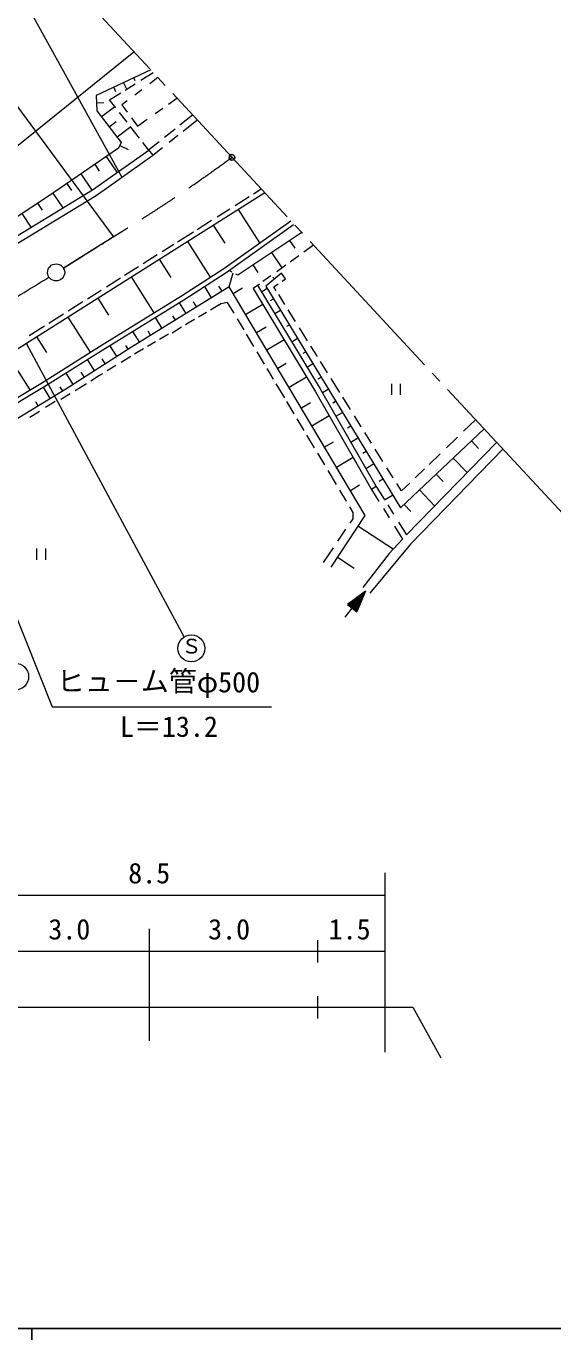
# Model space of a CAD drawing. Units: millimetres, scale not verified. Extents: x 40000 to 680000, y 20000 to 380000.
# Drawn here: x 267496 to 314449, y 204000 to 321100 of the extents above; entities that cross this region are included whole.
import ezdxf
from ezdxf.enums import TextEntityAlignment as Align

# ---------------------------------------------------------------- set-up
doc = ezdxf.new("R2010")
doc.units = ezdxf.units.MM
doc.header["$LTSCALE"] = 1000
doc.header["$PDMODE"] = 32
doc.header["$PDSIZE"] = 500
doc.linetypes.add('CHAIN', pattern=[18.5, 12, -1.5, 3.5, -1.5])
for name, color, linetype, lineweight in [('M-BGD', 7, 'Continuous', 13), ('M-BMK', 2, 'CHAIN', 13), ('M-BMK-SRVR', 3, 'Continuous', 13), ('M-STR-HTXT', 7, 'Continuous', 13), ('M-STR-STR3', 7, 'Continuous', 13), ('M-STR-STRC', 7, 'Continuous', 13), ('M-TTL-BAND', 7, 'Continuous', 25)]:
    doc.layers.add(name, color=color, linetype=linetype, lineweight=lineweight)
doc.layers.add('M-OTRS', color=6, linetype='Continuous')
doc.styles.add('ＭＳ ゴシック', font='')
doc.styles.get('ＭＳ ゴシック').set_extended_font_data('MS Gothic')

msp = doc.modelspace()

# ---------------------------------------------------------------- linework, layer by layer
at = {"layer": 'M-BGD'}
for p, q in [((264230, 308448), (277097, 318830)), ((278601, 317211), (273723, 314918)), ((277221, 316242), (277098, 316504)), ((277723, 316284), (278822, 316973)), ((279234, 316529), (278518, 315982)), ((274929, 314530), (275931, 315159)), ((275483, 315260), (275296, 315658)), ((276452, 315486), (276177, 316072)), ((276314, 315399), (277202, 315956)), ((277809, 315441), (277187, 314966)), ((273723, 314918), (273797, 313563)), ((274420, 314277), (273760, 314240)), ((275400, 313926), (274210, 313021)), ((275476, 313829), (274929, 314530)), ((276509, 314449), (276033, 314085)), ((276033, 314085), (276508, 313438)), ((280168, 314150), (280937, 314695)), ((273797, 313563), (275950, 310733)), ((276482, 312542), (275801, 313413)), ((276883, 312927), (277416, 312200)), ((277416, 312200), (278287, 312817)), ((279005, 313326), (279679, 313803)), ((281204, 312301), (282332, 313194)), ((281487, 311760), (282704, 312723)), ((275520, 312582), (274901, 312111)), ((276807, 312126), (275593, 311202)), ((277584, 311132), (276834, 312091)), ((279812, 311200), (280783, 311968)), ((275950, 310733), (275714, 310226)), ((276624, 310093), (275825, 310465)), ((278403, 310085), (277897, 310732)), ((278403, 310085), (279354, 310837)), ((280238, 310772), (281016, 311388)), ((275714, 310226), (269481, 305941)), ((273411, 306506), (278419, 310054)), ((273740, 306004), (278766, 309564)), ((275609, 308090), (274646, 309492)), ((278403, 310085), (278775, 309614)), ((278775, 309614), (279644, 310302)), ((274039, 308194), (273628, 308792)), ((271569, 306456), (271139, 307081)), ((273384, 306502), (272393, 307943)), ((288770, 306260), (258176, 286915)), ((269481, 305941), (258406, 298696)), ((262612, 299961), (273411, 306506)), ((262918, 299445), (273740, 306004)), ((270783, 304903), (269881, 306216)), ((286126, 305126), (287364, 305909)), ((287774, 306167), (288456, 306598)), ((268940, 304714), (268540, 305325)), ((284533, 304121), (285665, 304836)), ((288317, 301781), (286423, 304776)), ((267925, 303193), (267132, 304404)), ((282733, 302984), (284028, 303801)), ((285229, 301761), (284208, 303375)), ((285110, 299489), (291090, 303762)), ((285335, 299158), (291323, 303437)), ((280985, 301880), (282411, 302780)), ((292059, 302719), (286354, 298899)), ((279626, 301022), (280645, 301665)), ((283922, 298724), (281903, 301918)), ((291474, 301304), (291001, 302011)), ((293115, 301582), (292239, 300951)), ((277923, 299946), (279177, 300738)), ((280417, 298697), (279387, 300327)), ((288178, 299159), (287733, 299823)), ((290324, 299573), (289406, 300943)), ((290641, 299801), (289828, 299216)), ((291802, 300636), (291018, 300072)), ((274638, 297871), (275902, 298670)), ((276271, 298903), (277514, 299688)), ((278910, 295563), (276894, 298751)), ((281339, 297060), (285110, 299489)), ((281552, 296722), (285335, 299158)), ((285582, 297882), (285961, 299119)), ((285839, 299188), (285643, 299298)), ((286354, 298899), (286186, 298993)), ((289317, 298848), (288598, 298331)), ((290266, 299095), (288872, 297935)), ((289496, 298731), (289632, 298568)), ((290617, 298573), (290266, 299095)), ((272944, 296802), (274183, 297584)), ((285582, 297882), (276891, 292480)), ((283379, 297899), (284001, 296899)), ((284641, 297926), (284923, 297472)), ((297713, 277497), (285582, 297882)), ((286790, 297758), (285952, 297260)), ((288299, 298116), (287731, 297707)), ((287731, 297707), (293282, 288516)), ((288159, 297965), (293713, 288770)), ((288482, 297431), (288991, 297739)), ((288872, 297935), (300857, 278159)), ((289574, 297872), (289963, 298134)), ((289796, 297515), (289574, 297872)), ((290314, 298369), (290617, 298573)), ((271236, 295723), (272551, 296554)), ((274869, 295334), (273904, 296860)), ((274109, 292605), (281339, 297060)), ((274320, 292266), (281552, 296722)), ((281120, 296455), (281723, 295484)), ((282372, 296540), (282665, 296069)), ((284713, 296264), (283927, 295799)), ((284859, 296342), (284697, 296247)), ((285457, 296476), (284859, 296342)), ((286031, 295516), (285457, 296476)), ((288583, 296296), (287064, 295392)), ((289289, 296652), (289553, 296812)), ((290553, 296305), (290008, 297177)), ((269511, 294634), (270826, 295465)), ((273225, 292047), (271245, 295179)), ((278991, 295144), (279600, 294164)), ((280548, 295282), (280785, 294901)), ((283573, 295590), (282854, 295165)), ((289655, 295489), (290166, 295800)), ((291516, 294765), (290854, 295824)), ((267767, 293533), (269118, 294386)), ((278330, 293936), (278581, 293531)), ((281353, 294268), (280506, 293751)), ((281926, 294617), (281696, 294477)), ((282509, 294961), (281926, 294617)), ((286916, 294036), (286321, 295031)), ((288901, 294284), (288031, 293766)), ((290737, 294352), (290961, 294488)), ((292585, 293056), (291857, 294220)), ((269337, 292008), (268450, 293411)), ((276973, 293900), (277587, 292913)), ((279029, 292974), (278310, 292549)), ((280169, 293648), (279383, 293183)), ((287806, 292547), (287148, 293649)), ((290488, 293143), (288947, 292227)), ((291172, 292977), (291688, 293289)), ((267834, 288683), (265874, 291783)), ((268945, 289347), (274109, 292605)), ((269154, 289006), (274320, 292266)), ((276891, 292480), (271039, 288743)), ((274930, 292641), (275571, 291637)), ((276809, 291651), (275961, 291135)), ((276354, 292635), (276579, 292281)), ((277382, 292001), (277152, 291860)), ((277964, 292345), (277382, 292001)), ((288741, 290985), (288092, 292070)), ((292189, 291943), (292419, 292083)), ((293457, 291661), (292882, 292581)), ((272921, 291382), (273573, 290361)), ((274233, 291458), (274539, 290978)), ((275490, 290848), (274712, 290374)), ((289538, 289652), (288978, 290587)), ((290676, 291020), (289930, 290576)), ((292538, 290716), (293056, 291031)), ((294372, 290197), (293746, 291200)), ((264826, 286884), (268945, 289347)), ((271013, 290178), (271671, 289147)), ((272356, 290250), (272658, 289777)), ((274021, 289953), (273248, 289473)), ((274306, 290126), (274021, 289953)), ((292494, 289822), (290932, 288892)), ((293542, 289673), (293789, 289822)), ((295469, 288443), (294684, 289699)), ((271039, 288743), (260519, 282389)), ((265033, 286542), (269154, 289006)), ((269014, 288922), (269640, 287893)), ((270496, 288940), (270730, 288555)), ((271413, 288334), (270577, 287815)), ((272863, 289234), (271843, 288601)), ((290543, 287972), (289797, 289219)), ((293282, 288516), (298271, 279815)), ((293713, 288770), (298705, 280064)), ((293904, 288437), (294434, 288758)), ((300091, 288234), (300091, 289234)), ((300841, 289234), (300841, 288234)), ((268314, 287659), (268568, 287241)), ((270078, 287633), (269226, 287103)), ((291391, 286552), (290728, 287661)), ((292850, 287532), (292031, 287045)), ((294845, 287542), (295083, 287686)), ((296418, 286926), (295730, 288026)), ((268687, 286767), (267818, 286226)), ((292284, 285059), (291668, 286090)), ((294513, 286370), (292977, 285456)), ((295113, 286328), (295693, 286680)), ((297378, 285390), (296761, 286378)), ((307573, 286013), (306505, 284990)), ((293200, 283528), (292526, 284656)), ((296135, 285285), (296430, 285464)), ((298290, 283933), (297689, 284894)), ((300857, 278159), (308331, 285198)), ((294852, 284007), (294104, 283562)), ((296441, 284012), (297077, 284397)), ((299309, 282303), (298623, 283400)), ((309446, 283997), (301413, 275762)), ((309996, 283405), (301762, 274930)), ((305966, 284473), (304966, 283516)), ((307828, 283468), (307202, 284134)), ((294119, 281991), (293486, 283050)), ((296642, 282656), (295166, 281777)), ((297503, 283031), (297797, 283209)), ((304417, 282990), (303425, 282039)), ((306804, 281305), (305579, 282606)), ((295161, 280249), (294424, 281481)), ((297786, 281666), (298477, 282086)), ((300214, 280855), (299663, 281736)), ((302999, 281631), (302181, 280847)), ((304677, 280519), (304059, 281174)), ((297224, 280179), (296407, 279693)), ((298705, 280064), (298271, 279815)), ((298694, 280081), (299407, 278948)), ((298957, 280543), (299290, 280745)), ((300954, 279672), (300531, 280348)), ((301693, 280380), (300954, 279672)), ((296059, 278747), (295457, 279754)), ((298271, 279815), (298953, 278732)), ((299451, 278879), (300160, 279309)), ((303904, 278347), (302566, 279768)), ((296657, 277747), (296358, 278247)), ((296642, 277185), (296657, 277747)), ((299350, 278101), (299875, 277266)), ((299740, 278420), (300254, 277602)), ((301784, 277843), (301191, 278473)), ((294680, 272878), (297713, 277497)), ((296370, 276785), (296642, 277185)), ((300210, 274474), (297079, 276531)), ((300329, 276546), (301060, 275384)), ((300698, 276897), (301413, 275762)), ((295291, 275197), (296009, 276254)), ((301066, 275391), (299832, 274070)), ((268448, 273533), (268448, 274533)), ((269198, 274533), (269198, 273533)), ((293998, 273294), (294893, 274611)), ((299860, 274099), (297520, 271063)), ((301762, 274930), (298135, 270551)), ((296746, 272750), (295244, 273736)), ((295948, 268421), (297751, 270745)), ((297751, 270745), (296158, 269536)), ((297751, 270745), (296975, 268901)), ((297462, 270526), (297610, 270411)), ((297503, 270557), (297630, 270458)), ((297545, 270588), (297650, 270506)), ((297586, 270620), (297670, 270554)), ((297627, 270651), (297691, 270602)), ((297668, 270682), (297711, 270649)), ((297710, 270713), (297731, 270697)), ((296158, 269536), (296975, 268901)), ((296184, 269556), (296988, 268932)), ((296225, 269587), (297008, 268979)), ((296266, 269618), (297028, 269027)), ((296307, 269650), (297048, 269075)), ((296349, 269681), (297069, 269122)), ((296390, 269712), (297089, 269170)), ((296431, 269743), (297109, 269218)), ((296472, 269775), (297129, 269266)), ((296514, 269806), (297149, 269313)), ((296555, 269837), (297169, 269361)), ((296596, 269869), (297189, 269409)), ((296637, 269900), (297209, 269456)), ((296679, 269931), (297229, 269504)), ((296720, 269963), (297249, 269552)), ((296761, 269994), (297269, 269600)), ((296802, 270025), (297289, 269647)), ((296844, 270056), (297309, 269695)), ((296885, 270088), (297329, 269743)), ((296926, 270119), (297349, 269790)), ((296967, 270150), (297369, 269838)), ((297008, 270182), (297390, 269886)), ((297050, 270213), (297410, 269934)), ((297091, 270244), (297430, 269981)), ((297132, 270275), (297450, 270029)), ((297173, 270307), (297470, 270077)), ((297215, 270338), (297490, 270124)), ((297256, 270369), (297510, 270172)), ((297297, 270401), (297530, 270220)), ((297338, 270432), (297550, 270268)), ((297380, 270463), (297570, 270315)), ((297421, 270494), (297590, 270363))]:
    msp.add_line(p, q, dxfattribs=at)
at = {"layer": 'M-BMK'}
for points, knots in [([(275206, 302298), (272997, 300908), (270789, 299517), (270798, 299523), (270811, 299531), (274435, 301812), (276427, 303058), (276643, 303193), (276839, 303316), (277037, 303439), (278223, 304183), (279459, 304967), (280665, 305773), (282434, 306955), (284138, 308185), (285841, 309414)], [0, 0, 0, 0, 1, 1, 1, 2, 2, 2, 3, 3, 3, 4, 4, 4, 5, 5, 5, 5]), ([(247131, 285298), (247596, 285553), (248062, 285808), (248515, 286082), (248861, 286292), (249199, 286514), (249541, 286731), (251049, 287687), (252615, 288547), (254156, 289449), (255687, 290346), (257194, 291284), (258711, 292203), (259925, 292938), (261146, 293661), (262365, 294389), (262568, 294510), (262771, 294631), (262973, 294753), (263176, 294874), (263379, 294996), (263582, 295117), (265568, 296309), (267543, 297518), (269518, 298727)], [0, 0, 0, 0, 1, 1, 1, 2, 2, 2, 3, 3, 3, 4, 4, 4, 5, 5, 5, 6, 6, 6, 7, 7, 7, 8, 8, 8, 8])]:
    msp.add_open_spline(points, degree=3, knots=knots, dxfattribs=at)
at = {"layer": 'M-BMK-SRVR'}
for p, q in [((268313, 328289), (278520, 317297)), ((279201, 316565), (279881, 315832)), ((280562, 315099), (290769, 304108)), ((291450, 303375), (292130, 302642)), ((292811, 301910), (303018, 290918)), ((303699, 290186), (304379, 289453)), ((316527, 276372), (305060, 288720))]:
    msp.add_line(p, q, dxfattribs=at)
msp.add_circle((270156, 299155), 765, dxfattribs=at)
at = {"layer": 'M-OTRS'}
msp.add_point((285841, 309414), dxfattribs=at)
at = {"layer": 'M-STR-HTXT'}
for p, q in [((275267, 302344), (253067, 332430)), ((299466, 245635), (299466, 229635)), ((256977, 243635), (299466, 243635)), ((278466, 240635), (278466, 230635)), ((293466, 239635), (293466, 237635)), ((256977, 238635), (299466, 238635)), ((293466, 234635), (293466, 232635)), ((254466, 233635), (299466, 233635)), ((299466, 233635), (301966, 233635)), ((301966, 233635), (304466, 229135))]:
    msp.add_line(p, q, dxfattribs=at)
at = {"layer": 'M-STR-STR3'}
for p, q in [((260095, 284735), (269798, 260433)), ((269798, 260433), (289367, 260433))]:
    msp.add_line(p, q, dxfattribs=at)
at = {"layer": 'M-STR-STRC'}
for p, q in [((276052, 307629), (263380, 330557)), ((267525, 292786), (281569, 266648))]:
    msp.add_line(p, q, dxfattribs=at)
for centre in [(282217, 265638), (266505, 263125)]:
    msp.add_circle(centre, 1200, dxfattribs=at)
at = {"layer": 'M-TTL-BAND'}
for p, q in [((40000, 205000), (579000, 205000)), ((268000, 205000), (268000, 204000))]:
    msp.add_line(p, q, dxfattribs=at)

# ---------------------------------------------------------------- texts
at = {"layer": 'M-STR-HTXT', "style": 'ＭＳ ゴシック'}
for s, p in [('8.5', (276591, 244135)), ('3.0', (269466, 239135)), ('3.0', (283716, 239135)), ('1.5', (294466, 239135))]:
    msp.add_text(s, height=1833, dxfattribs=at).set_placement(p, align=Align.BOTTOM_LEFT)
at = {"layer": 'M-STR-STR3', "style": 'ＭＳ ゴシック'}
for s, p in [('ヒュ－ム管', (270208, 261247)), ('φ500', (282714, 261163)), ('L＝13.2', (275849, 257200))]:
    msp.add_text(s, height=1833, dxfattribs=at).set_placement(p, align=Align.BOTTOM_LEFT)
at = {"layer": 'M-STR-STRC', "style": 'ＭＳ ゴシック'}
msp.add_text('Ｓ', height=1320, dxfattribs=at).set_placement((281327, 264777), align=Align.BOTTOM_LEFT)

doc.saveas('drawing.dxf')
